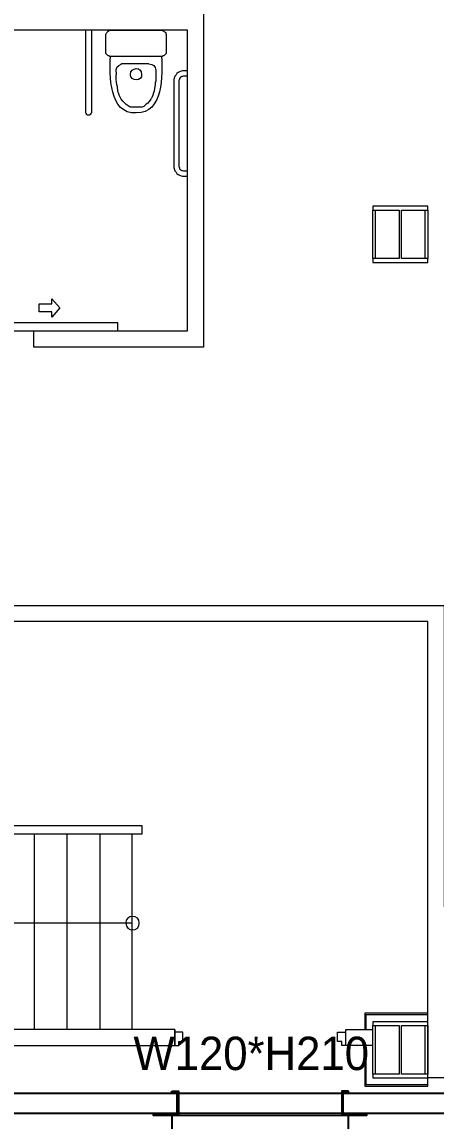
# Model space of a CAD drawing. Header units: millimetres. Extents: x -15161 to 10473752, y -72817 to 33960.
# Drawn here: x -1326 to -1021, y -35068 to -34259 of the extents above; entities that cross this region are included whole.
import ezdxf

# ---------------------------------------------------------------- set-up
doc = ezdxf.new("R2010")
doc.units = ezdxf.units.MM
doc.layers.add('PDF_幾何圖形', color=7, linetype='Continuous')
doc.layers.add('添利-門', color=150, linetype='Continuous', lineweight=25)
doc.styles.add('AEH', font='SIMPLEX.SHX', dxfattribs={"bigfont": 'AE.SHX'})

# ---------------------------------------------------------------- blocks, each defined once
blk = doc.blocks.new('建築底圖1140116')
at = {"layer": 'PDF_幾何圖形', "lineweight": 0}
for points in [[(-1203.98, -22532.3), (-1203.98, -22502.24), (-1192.13, -22502.24), (-1192.13, -22532.3), (-1192.13, -22777.45), (-1317.03, -22777.45), (-1317.03, -22765.59), (-1203.98, -22765.59), (-1203.98, -22544.15), (-1424.15, -22544.15), (-1424.15, -22765.59), (-1402.14, -22765.59), (-1402.14, -22777.45), (-1436.01, -22777.45), (-1436.01, -22544.15), (-1818.34, -22544.15)], [(-1274.69, -22544.15), (-1274.69, -22605.12), (-1275.12, -22605.55), (-1275.54, -22606.39), (-1275.96, -22606.82), (-1277.66, -22606.82), (-1278.08, -22606.39), (-1278.5, -22605.55), (-1278.93, -22605.12), (-1278.93, -22544.15)], [(-1232.35, -22569.13), (-1241.67, -22569.13), (-1252.25, -22569.13), (-1253.1, -22569.56), (-1254.79, -22570.4)], [(-1227.27, -22573.79), (-1227.27, -22575.06), (-1227.27, -22581.84), (-1227.69, -22583.11)], [(-1256.49, -22575.06), (-1256.49, -22577.18)], [(-1212.45, -22577.18), (-1213.3, -22578.03), (-1214.15, -22580.57), (-1214.15, -22645.35), (-1213.3, -22647.89), (-1212.45, -22648.73)], [(-1203.98, -22578.03), (-1206.95, -22578.03), (-1207.79, -22578.45), (-1208.22, -22578.45), (-1209.06, -22578.87), (-1209.91, -22579.72), (-1209.91, -22580.57), (-1210.33, -22580.99), (-1210.33, -22644.92), (-1209.91, -22645.35), (-1209.91, -22646.19), (-1209.06, -22647.04), (-1208.22, -22647.46), (-1207.79, -22647.46), (-1206.95, -22647.89), (-1203.98, -22647.89)], [(-1254.79, -22590.3), (-1255.22, -22589.46), (-1255.22, -22588.19), (-1255.64, -22586.92), (-1255.64, -22585.65), (-1256.06, -22584.38)], [(-1232.35, -22597.08), (-1233.2, -22597.93), (-1234.47, -22598.77), (-1236.16, -22600.47), (-1237.43, -22600.89), (-1241.67, -22600.89), (-1246.32, -22600.89)], [(-1539.32, -22967.56), (-1015.15, -22967.56), (-1015.15, -23189.42), (-982.97, -23189.42), (-982.97, -23315.17)], [(-1027, -23321.52), (-1027, -22979.41), (-1539.32, -22979.41), (-1818.34, -22979.41)], [(-1508.41, -23279.6), (-1508.41, -23135.65), (-1237.43, -23135.65), (-1237.43, -23129.72), (-1512.64, -23129.72), (-1523.23, -23195.77)], [(-1316.61, -23279.6), (-1316.61, -23135.65)], [(-1292.47, -23279.6), (-1292.47, -23135.65)], [(-1268.34, -23279.6), (-1268.34, -23135.65)], [(-1244.63, -23279.6), (-1244.63, -23135.65)], [(-1508.41, -23201.27), (-1244.63, -23201.27)], [(-1027, -23267.75), (-1073.58, -23267.75), (-1073.58, -23279.6)], [(-1027, -23269.02), (-1072.73, -23269.02), (-1072.73, -23279.6)], [(-1213.3, -23291.46), (-1213.3, -23279.6), (-1776.85, -23279.6)], [(-1213.3, -23279.6), (-1213.3, -23291.46), (-1210.33, -23291.46), (-1210.33, -23288.5), (-1207.37, -23288.5), (-1207.37, -23281.72), (-1213.3, -23281.72)], [(-1087.55, -23291.46), (-1090.51, -23291.46), (-1090.51, -23288.5), (-1093.48, -23288.5), (-1093.48, -23281.72), (-1087.55, -23281.72)], [(-1067.65, -23291.46), (-1087.55, -23291.46), (-1087.55, -23279.6), (-1067.65, -23279.6)], [(-1776.85, -23291.46), (-1213.3, -23291.46)], [(-1073.58, -23291.46), (-1073.58, -23321.52), (-1027, -23321.52)], [(-1072.73, -23291.46), (-1072.73, -23320.25), (-1027, -23320.25)], [(-982.97, -23315.17), (-1027, -23315.17)]]:
    blk.add_lwpolyline(points, dxfattribs=at)
for points in [[(-1223.04, -22563.63), (-1260.72, -22563.63), (-1261.14, -22563.63), (-1261.57, -22563.21), (-1262.41, -22563.21), (-1264.11, -22561.51), (-1264.11, -22547.54), (-1263.26, -22545.85), (-1262.41, -22545), (-1261.57, -22544.58), (-1260.72, -22544.15), (-1223.04, -22544.15), (-1221.34, -22545), (-1220.92, -22545.42), (-1220.07, -22545.85), (-1220.07, -22546.69), (-1219.65, -22547.54), (-1219.65, -22561.51), (-1221.34, -22563.21), (-1222.19, -22563.21), (-1222.61, -22563.63)], [(-1067.65, -22712.24), (-1067.65, -22715.21), (-1027, -22715.21), (-1027, -22712.24), (-1046.48, -22712.24), (-1046.48, -22676.68), (-1027, -22676.68), (-1027, -22673.71), (-1067.65, -22673.71), (-1067.65, -22676.68), (-1048.17, -22676.68), (-1048.17, -22712.24)], [(-1067.65, -22712.24), (-1067.65, -22676.68), (-1065.95, -22676.68), (-1065.95, -22712.24)], [(-1029.12, -22712.24), (-1029.12, -22676.68), (-1027, -22676.68), (-1027, -22712.24)], [(-1303.91, -22745.69), (-1303.91, -22741.88), (-1297.98, -22748.66), (-1303.91, -22755.43), (-1303.91, -22751.62), (-1313.22, -22751.62), (-1313.22, -22745.69)], [(-1255.22, -22765.59), (-1255.22, -22759.67), (-1339.9, -22759.67), (-1339.9, -22765.59)], [(-1067.65, -23312.63), (-1067.65, -23315.17), (-1027, -23315.17), (-1027, -23312.63), (-1046.48, -23312.63), (-1046.48, -23276.64), (-1027, -23276.64), (-1027, -23274.1), (-1067.65, -23274.1), (-1067.65, -23276.64), (-1048.17, -23276.64), (-1048.17, -23312.63)], [(-1067.65, -23312.63), (-1067.65, -23276.64), (-1065.95, -23276.64), (-1065.95, -23312.63)], [(-1029.12, -23312.63), (-1029.12, -23276.64), (-1027, -23276.64), (-1027, -23312.63)]]:
    blk.add_lwpolyline(points, close=True, dxfattribs=at)
for points in [[(-1241.67, -22605.12), (-1261.83, -22606.45), (-1261.43, -22576.81), (-1260.72, -22563.63)], [(-1223.04, -22563.63), (-1222.26, -22576.61), (-1221.86, -22606.05), (-1241.67, -22605.12)], [(-1256.49, -22575.06), (-1256.75, -22573.33), (-1256.22, -22571.51), (-1254.79, -22570.4)], [(-1245.9, -22576.76), (-1246.32, -22571.26), (-1237.11, -22571.05), (-1237.86, -22576.76)], [(-1232.35, -22569.13), (-1229.23, -22569.52), (-1227.62, -22570.5), (-1227.27, -22573.79)], [(-1203.98, -22574.22), (-1207.02, -22573.83), (-1210.85, -22574.22), (-1212.45, -22577.18)], [(-1256.06, -22584.38), (-1256.47, -22580.99), (-1256.6, -22580.88), (-1256.49, -22577.18)], [(-1237.86, -22576.76), (-1237.01, -22582.12), (-1246.29, -22582.15), (-1245.9, -22576.76)], [(-1246.32, -22600.89), (-1250.24, -22598.56), (-1253.81, -22594.86), (-1254.79, -22590.3)], [(-1228.96, -22590.3), (-1230.76, -22596.32), (-1229.97, -22592.62), (-1232.35, -22597.08)], [(-1227.69, -22583.11), (-1227.72, -22584.08), (-1228.52, -22589.64), (-1228.96, -22590.3)], [(-1212.45, -22648.73), (-1210.85, -22651.7), (-1207.02, -22652.09), (-1203.98, -22651.7)], [(-1239.55, -23201.27), (-1238.82, -23195.15), (-1250.02, -23194.78), (-1249.29, -23201.27)], [(-1249.29, -23201.27), (-1249.9, -23208.42), (-1238.95, -23208), (-1239.55, -23201.27)]]:
    blk.add_open_spline(points, degree=3, dxfattribs=at)

msp = doc.modelspace()

# ---------------------------------------------------------------- linework, layer by layer
at = {"color": 94}
msp.add_lwpolyline([(-962.9672, -35047.3846), (-962.9672, -35062.3846), (-1813.3405, -35062.3846), (-1813.3405, -35047.3846)], close=True, dxfattribs=at)
at = {"layer": '添利-門', "linetype": 'Continuous'}
for points in [[(-1215.4863, -35046.1197), (-1210.5123, -35046.1197), (-1210.5123, -35063.8328), (-1228.9906, -35063.8328), (-1228.9906, -35062.685), (-1211.6602, -35062.685), (-1211.6602, -35047.2676), (-1215.4863, -35047.2676)], [(-1085.5376, -35046.0363), (-1090.5115, -35046.0363), (-1090.5115, -35063.7493), (-1072.0332, -35063.7493), (-1072.0332, -35062.6015), (-1089.3636, -35062.6015), (-1089.3636, -35047.1841), (-1085.5376, -35047.1841)]]:
    msp.add_lwpolyline(points, close=True, dxfattribs=at)
at = {"layer": '添利-門'}
msp.add_lwpolyline([(-1215.3384, -35063.8328), (-1085.6854, -35063.7493), (-1085.6854, -35075.1667), (-1215.3384, -35075.2502)], close=True, dxfattribs=at)

# ---------------------------------------------------------------- block references
at = {"color": 2}
msp.add_blockref('建築底圖1140116', (0, -11720.9444), dxfattribs=at)

# ---------------------------------------------------------------- texts
at = {"layer": '添利-門', "insert": (-1243.7803, -35030.8685), "char_height": 24.58062, "width": 2069.632604, "attachment_point": 7, "style": 'AEH'}
msp.add_mtext('{\\fPMingLiU|b0|i0|c136|p18;W120*H210}', dxfattribs=at)

doc.saveas('drawing.dxf')
